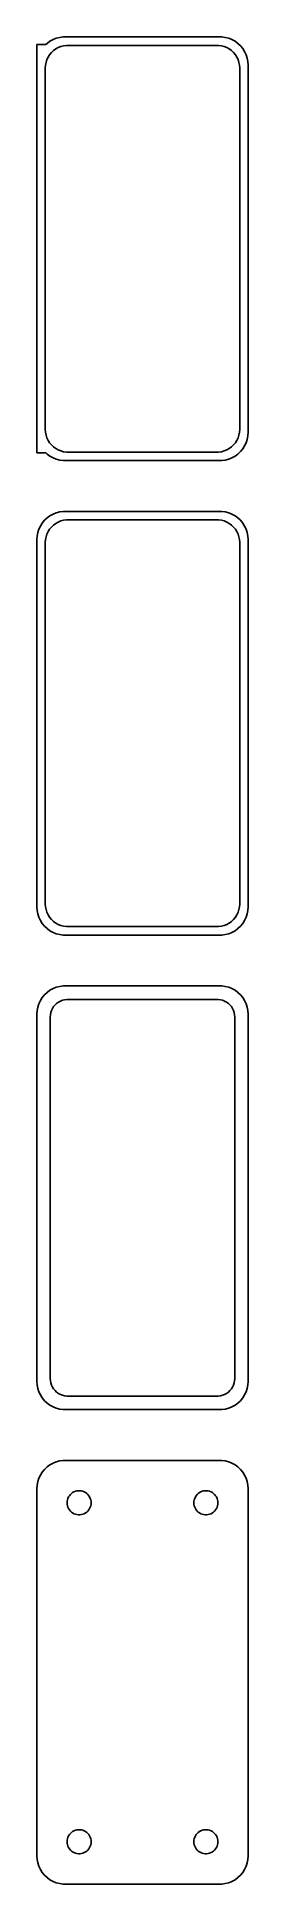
# Model space of a CAD drawing. Header units: metres. Extents: x -19 to 19, y 299 to 625.
import ezdxf

# ---------------------------------------------------------------- set-up
doc = ezdxf.new("R2010")
doc.units = ezdxf.units.M

msp = doc.modelspace()

# ---------------------------------------------------------------- linework, layer by layer
for p, q in [((-16.4291, 624.722), (-16.9371, 624.353)), ((-15.8789, 625.024), (-16.4291, 624.722)), ((-15.2951, 625.255), (-15.8789, 625.024)), ((-14.6869, 625.411), (-15.2951, 625.255)), ((-14.0639, 625.49), (-14.6869, 625.411)), ((14.0639, 625.49), (-14.0639, 625.49)), ((14.6869, 625.411), (14.0639, 625.49)), ((15.2951, 625.255), (14.6869, 625.411)), ((15.8789, 625.024), (15.2951, 625.255)), ((16.4291, 624.722), (15.8789, 625.024)), ((16.9371, 624.353), (16.4291, 624.722)), ((-17.15, 624.153), (-18.75, 624.153)), ((-18.75, 624.153), (-18.75, 551.847)), ((-16.9371, 624.353), (-17.15, 624.153)), ((-17.1243, 620.995), (-16.9691, 621.472)), ((-16.9691, 621.472), (-16.7552, 621.927)), ((-16.7552, 621.927), (-16.4861, 622.351)), ((-16.4861, 622.351), (-16.1659, 622.738)), ((-16.1659, 622.738), (-15.7997, 623.082)), ((-15.7997, 623.082), (-15.3933, 623.377)), ((-15.3933, 623.377), (-14.9531, 623.619)), ((-14.9531, 623.619), (-14.4861, 623.804)), ((-14.4861, 623.804), (-13.9995, 623.929)), ((-13.9995, 623.929), (-13.5012, 623.992)), ((-13.5012, 623.992), (13.5012, 623.992)), ((13.5012, 623.992), (13.9995, 623.929)), ((13.9995, 623.929), (14.4861, 623.804)), ((14.4861, 623.804), (14.9531, 623.619)), ((14.9531, 623.619), (15.3933, 623.377)), ((15.3933, 623.377), (15.7997, 623.082)), ((15.7997, 623.082), (16.1659, 622.738)), ((16.1659, 622.738), (16.4861, 622.351)), ((16.4861, 622.351), (16.7552, 621.927)), ((16.7552, 621.927), (16.9691, 621.472)), ((17.3948, 623.923), (16.9371, 624.353)), ((16.9691, 621.472), (17.1243, 620.995)), ((17.7951, 623.439), (17.3948, 623.923)), ((18.1315, 622.909), (17.7951, 623.439)), ((18.3989, 622.341), (18.1315, 622.909)), ((18.5929, 621.743), (18.3989, 622.341)), ((18.7106, 621.127), (18.5929, 621.743)), ((-17.25, 620), (-17.2184, 620.501)), ((-17.25, 556), (-17.25, 620)), ((-17.2184, 620.501), (-17.1243, 620.995)), ((17.1243, 620.995), (17.2184, 620.501)), ((17.2184, 620.501), (17.25, 620)), ((17.25, 620), (17.25, 556)), ((18.75, 620.5), (18.7106, 621.127)), ((18.75, 555.5), (18.75, 620.5)), ((-17.2184, 555.499), (-17.25, 556)), ((17.25, 556), (17.2184, 555.499)), ((-17.1243, 555.005), (-17.2184, 555.499)), ((-16.9691, 554.528), (-17.1243, 555.005)), ((-16.7552, 554.073), (-16.9691, 554.528)), ((-16.4861, 553.649), (-16.7552, 554.073)), ((-16.1659, 553.262), (-16.4861, 553.649)), ((-15.7997, 552.918), (-16.1659, 553.262)), ((-15.3933, 552.623), (-15.7997, 552.918)), ((-14.9531, 552.381), (-15.3933, 552.623)), ((15.3933, 552.623), (14.9531, 552.381)), ((15.7997, 552.918), (15.3933, 552.623)), ((16.1659, 553.262), (15.7997, 552.918)), ((16.4861, 553.649), (16.1659, 553.262)), ((16.7552, 554.073), (16.4861, 553.649)), ((16.9691, 554.528), (16.7552, 554.073)), ((17.1243, 555.005), (16.9691, 554.528)), ((17.2184, 555.499), (17.1243, 555.005)), ((17.7951, 552.561), (18.1315, 553.091)), ((18.1315, 553.091), (18.3989, 553.659)), ((18.3989, 553.659), (18.5929, 554.257)), ((18.5929, 554.257), (18.7106, 554.873)), ((18.7106, 554.873), (18.75, 555.5)), ((-18.75, 551.847), (-17.15, 551.847)), ((-17.15, 551.847), (-16.9371, 551.647)), ((-16.9371, 551.647), (-16.4291, 551.278)), ((-16.4291, 551.278), (-15.8789, 550.976)), ((-15.8789, 550.976), (-15.2951, 550.745)), ((-15.2951, 550.745), (-14.6869, 550.589)), ((-14.4861, 552.196), (-14.9531, 552.381)), ((-14.6869, 550.589), (-14.0639, 550.51)), ((-13.9995, 552.071), (-14.4861, 552.196)), ((-14.0639, 550.51), (14.0639, 550.51)), ((-13.5012, 552.008), (-13.9995, 552.071)), ((13.5012, 552.008), (-13.5012, 552.008)), ((13.9995, 552.071), (13.5012, 552.008)), ((14.4861, 552.196), (13.9995, 552.071)), ((14.0639, 550.51), (14.6869, 550.589)), ((14.9531, 552.381), (14.4861, 552.196)), ((14.6869, 550.589), (15.2951, 550.745)), ((15.2951, 550.745), (15.8789, 550.976)), ((15.8789, 550.976), (16.4291, 551.278)), ((16.4291, 551.278), (16.9371, 551.647)), ((16.9371, 551.647), (17.3948, 552.077)), ((17.3948, 552.077), (17.7951, 552.561)), ((-17.3948, 539.923), (-17.7951, 539.439)), ((-16.9371, 540.353), (-17.3948, 539.923)), ((-16.4291, 540.722), (-16.9371, 540.353)), ((-15.8789, 541.024), (-16.4291, 540.722)), ((-15.2951, 541.255), (-15.8789, 541.024)), ((-15.3933, 539.377), (-14.9531, 539.619)), ((-14.6869, 541.411), (-15.2951, 541.255)), ((-14.9531, 539.619), (-14.4861, 539.804)), ((-14.0639, 541.49), (-14.6869, 541.411)), ((-14.4861, 539.804), (-13.9995, 539.929)), ((14.0639, 541.49), (-14.0639, 541.49)), ((-13.9995, 539.929), (-13.5012, 539.992)), ((-13.5012, 539.992), (13.5012, 539.992)), ((13.5012, 539.992), (13.9995, 539.929)), ((13.9995, 539.929), (14.4861, 539.804)), ((14.6869, 541.411), (14.0639, 541.49)), ((14.4861, 539.804), (14.9531, 539.619)), ((15.2951, 541.255), (14.6869, 541.411)), ((14.9531, 539.619), (15.3933, 539.377)), ((15.8789, 541.024), (15.2951, 541.255)), ((16.4291, 540.722), (15.8789, 541.024)), ((16.9371, 540.353), (16.4291, 540.722)), ((17.3948, 539.923), (16.9371, 540.353)), ((17.7951, 539.439), (17.3948, 539.923)), ((-18.7106, 537.127), (-18.75, 536.5)), ((-18.75, 536.5), (-18.75, 471.5)), ((-18.5929, 537.743), (-18.7106, 537.127)), ((-18.3989, 538.341), (-18.5929, 537.743)), ((-18.1315, 538.909), (-18.3989, 538.341)), ((-17.7951, 539.439), (-18.1315, 538.909)), ((-17.25, 536), (-17.2184, 536.501)), ((-17.2184, 536.501), (-17.1243, 536.995)), ((-17.1243, 536.995), (-16.9691, 537.472)), ((-16.9691, 537.472), (-16.7552, 537.927)), ((-16.7552, 537.927), (-16.4861, 538.351)), ((-16.4861, 538.351), (-16.1659, 538.738)), ((-16.1659, 538.738), (-15.7997, 539.082)), ((-15.7997, 539.082), (-15.3933, 539.377)), ((15.3933, 539.377), (15.7997, 539.082)), ((15.7997, 539.082), (16.1659, 538.738)), ((16.1659, 538.738), (16.4861, 538.351)), ((16.4861, 538.351), (16.7552, 537.927)), ((16.7552, 537.927), (16.9691, 537.472)), ((16.9691, 537.472), (17.1243, 536.995)), ((17.1243, 536.995), (17.2184, 536.501)), ((17.2184, 536.501), (17.25, 536)), ((18.1315, 538.909), (17.7951, 539.439)), ((18.3989, 538.341), (18.1315, 538.909)), ((18.5929, 537.743), (18.3989, 538.341)), ((18.7106, 537.127), (18.5929, 537.743)), ((18.75, 536.5), (18.7106, 537.127)), ((18.75, 471.5), (18.75, 536.5)), ((-17.25, 472), (-17.25, 536)), ((17.25, 536), (17.25, 472)), ((-18.75, 471.5), (-18.7106, 470.873)), ((-18.7106, 470.873), (-18.5929, 470.257)), ((-17.2184, 471.499), (-17.25, 472)), ((-17.1243, 471.005), (-17.2184, 471.499)), ((-16.9691, 470.528), (-17.1243, 471.005)), ((17.1243, 471.005), (16.9691, 470.528)), ((17.2184, 471.499), (17.1243, 471.005)), ((17.25, 472), (17.2184, 471.499)), ((18.5929, 470.257), (18.7106, 470.873)), ((18.7106, 470.873), (18.75, 471.5)), ((-18.5929, 470.257), (-18.3989, 469.659)), ((-18.3989, 469.659), (-18.1315, 469.091)), ((-18.1315, 469.091), (-17.7951, 468.561)), ((-17.7951, 468.561), (-17.3948, 468.077)), ((-17.3948, 468.077), (-16.9371, 467.647)), ((-16.7552, 470.073), (-16.9691, 470.528)), ((-16.9371, 467.647), (-16.4291, 467.278)), ((-16.4861, 469.649), (-16.7552, 470.073)), ((-16.1659, 469.262), (-16.4861, 469.649)), ((-15.7997, 468.918), (-16.1659, 469.262)), ((-15.3933, 468.623), (-15.7997, 468.918)), ((-14.9531, 468.381), (-15.3933, 468.623)), ((-14.4861, 468.196), (-14.9531, 468.381)), ((-13.9995, 468.071), (-14.4861, 468.196)), ((-13.5012, 468.008), (-13.9995, 468.071)), ((13.5012, 468.008), (-13.5012, 468.008)), ((13.9995, 468.071), (13.5012, 468.008)), ((14.4861, 468.196), (13.9995, 468.071)), ((14.9531, 468.381), (14.4861, 468.196)), ((15.3933, 468.623), (14.9531, 468.381)), ((15.7997, 468.918), (15.3933, 468.623)), ((16.1659, 469.262), (15.7997, 468.918)), ((16.4861, 469.649), (16.1659, 469.262)), ((16.4291, 467.278), (16.9371, 467.647)), ((16.7552, 470.073), (16.4861, 469.649)), ((16.9691, 470.528), (16.7552, 470.073)), ((16.9371, 467.647), (17.3948, 468.077)), ((17.3948, 468.077), (17.7951, 468.561)), ((17.7951, 468.561), (18.1315, 469.091)), ((18.1315, 469.091), (18.3989, 469.659)), ((18.3989, 469.659), (18.5929, 470.257)), ((-16.4291, 467.278), (-15.8789, 466.976)), ((-15.8789, 466.976), (-15.2951, 466.745)), ((-15.2951, 466.745), (-14.6869, 466.589)), ((-14.6869, 466.589), (-14.0639, 466.51)), ((-14.0639, 466.51), (14.0639, 466.51)), ((14.0639, 466.51), (14.6869, 466.589)), ((14.6869, 466.589), (15.2951, 466.745)), ((15.2951, 466.745), (15.8789, 466.976)), ((15.8789, 466.976), (16.4291, 467.278)), ((-18.1315, 454.909), (-18.3989, 454.341)), ((-17.7951, 455.439), (-18.1315, 454.909)), ((-17.3948, 455.923), (-17.7951, 455.439)), ((-16.9371, 456.353), (-17.3948, 455.923)), ((-16.4291, 456.722), (-16.9371, 456.353)), ((-15.8789, 457.024), (-16.4291, 456.722)), ((-15.2951, 457.255), (-15.8789, 457.024)), ((-14.6869, 457.411), (-15.2951, 457.255)), ((-15.2342, 454.399), (-14.918, 454.628)), ((-14.918, 454.628), (-14.5754, 454.817)), ((-14.0639, 457.49), (-14.6869, 457.411)), ((-14.5754, 454.817), (-14.2119, 454.961)), ((-14.2119, 454.961), (-13.8333, 455.058)), ((14.0639, 457.49), (-14.0639, 457.49)), ((-13.8333, 455.058), (-13.4454, 455.107)), ((-13.4454, 455.107), (13.4454, 455.107)), ((13.4454, 455.107), (13.8333, 455.058)), ((13.8333, 455.058), (14.2119, 454.961)), ((14.6869, 457.411), (14.0639, 457.49)), ((14.2119, 454.961), (14.5754, 454.817)), ((14.5754, 454.817), (14.918, 454.628)), ((15.2951, 457.255), (14.6869, 457.411)), ((14.918, 454.628), (15.2342, 454.399)), ((15.8789, 457.024), (15.2951, 457.255)), ((16.4291, 456.722), (15.8789, 457.024)), ((16.9371, 456.353), (16.4291, 456.722)), ((17.3948, 455.923), (16.9371, 456.353)), ((17.7951, 455.439), (17.3948, 455.923)), ((18.1315, 454.909), (17.7951, 455.439)), ((18.3989, 454.341), (18.1315, 454.909)), ((-18.7106, 453.127), (-18.75, 452.5)), ((-18.75, 452.5), (-18.75, 387.5)), ((-18.5929, 453.743), (-18.7106, 453.127)), ((-18.3989, 454.341), (-18.5929, 453.743)), ((-16.3629, 452), (-16.3384, 452.39)), ((-16.3629, 388), (-16.3629, 452)), ((-16.3384, 452.39), (-16.2651, 452.774)), ((-16.2651, 452.774), (-16.1443, 453.146)), ((-16.1443, 453.146), (-15.9779, 453.5)), ((-15.9779, 453.5), (-15.7684, 453.83)), ((-15.7684, 453.83), (-15.5192, 454.131)), ((-15.5192, 454.131), (-15.2342, 454.399)), ((15.2342, 454.399), (15.5192, 454.131)), ((15.5192, 454.131), (15.7684, 453.83)), ((15.7684, 453.83), (15.9779, 453.5)), ((15.9779, 453.5), (16.1443, 453.146)), ((16.1443, 453.146), (16.2651, 452.774)), ((16.2651, 452.774), (16.3384, 452.39)), ((16.3384, 452.39), (16.3629, 452)), ((16.3629, 452), (16.3629, 388)), ((18.5929, 453.743), (18.3989, 454.341)), ((18.7106, 453.127), (18.5929, 453.743)), ((18.75, 452.5), (18.7106, 453.127)), ((18.75, 387.5), (18.75, 452.5)), ((-18.75, 387.5), (-18.7106, 386.873)), ((-18.7106, 386.873), (-18.5929, 386.257)), ((-18.5929, 386.257), (-18.3989, 385.659)), ((-16.3384, 387.61), (-16.3629, 388)), ((-16.2651, 387.226), (-16.3384, 387.61)), ((-16.1443, 386.854), (-16.2651, 387.226)), ((-15.9779, 386.5), (-16.1443, 386.854)), ((-15.7684, 386.17), (-15.9779, 386.5)), ((-15.5192, 385.869), (-15.7684, 386.17)), ((-15.2342, 385.601), (-15.5192, 385.869)), ((15.5192, 385.869), (15.2342, 385.601)), ((15.7684, 386.17), (15.5192, 385.869)), ((15.9779, 386.5), (15.7684, 386.17)), ((16.1443, 386.854), (15.9779, 386.5)), ((16.2651, 387.226), (16.1443, 386.854)), ((16.3384, 387.61), (16.2651, 387.226)), ((16.3629, 388), (16.3384, 387.61)), ((18.3989, 385.659), (18.5929, 386.257)), ((18.5929, 386.257), (18.7106, 386.873)), ((18.7106, 386.873), (18.75, 387.5)), ((-18.3989, 385.659), (-18.1315, 385.091)), ((-18.1315, 385.091), (-17.7951, 384.561)), ((-17.7951, 384.561), (-17.3948, 384.077)), ((-17.3948, 384.077), (-16.9371, 383.647)), ((-16.9371, 383.647), (-16.4291, 383.278)), ((-16.4291, 383.278), (-15.8789, 382.976)), ((-15.8789, 382.976), (-15.2951, 382.745)), ((-15.2951, 382.745), (-14.6869, 382.589)), ((-14.918, 385.372), (-15.2342, 385.601)), ((-14.5754, 385.183), (-14.918, 385.372)), ((-14.6869, 382.589), (-14.0639, 382.51)), ((-14.2119, 385.039), (-14.5754, 385.183)), ((-13.8333, 384.942), (-14.2119, 385.039)), ((-13.4454, 384.893), (-13.8333, 384.942)), ((13.4454, 384.893), (-13.4454, 384.893)), ((13.8333, 384.942), (13.4454, 384.893)), ((14.2119, 385.039), (13.8333, 384.942)), ((14.0639, 382.51), (14.6869, 382.589)), ((14.5754, 385.183), (14.2119, 385.039)), ((14.918, 385.372), (14.5754, 385.183)), ((14.6869, 382.589), (15.2951, 382.745)), ((15.2342, 385.601), (14.918, 385.372)), ((15.2951, 382.745), (15.8789, 382.976)), ((15.8789, 382.976), (16.4291, 383.278)), ((16.4291, 383.278), (16.9371, 383.647)), ((16.9371, 383.647), (17.3948, 384.077)), ((17.3948, 384.077), (17.7951, 384.561)), ((17.7951, 384.561), (18.1315, 385.091)), ((18.1315, 385.091), (18.3989, 385.659)), ((-14.0639, 382.51), (14.0639, 382.51)), ((-15.8789, 373.024), (-16.4291, 372.722)), ((-15.2951, 373.255), (-15.8789, 373.024)), ((-14.6869, 373.411), (-15.2951, 373.255)), ((-14.0639, 373.49), (-14.6869, 373.411)), ((14.0639, 373.49), (-14.0639, 373.49)), ((14.6869, 373.411), (14.0639, 373.49)), ((15.2951, 373.255), (14.6869, 373.411)), ((15.8789, 373.024), (15.2951, 373.255)), ((16.4291, 372.722), (15.8789, 373.024)), ((-18.5929, 369.743), (-18.7106, 369.127)), ((-18.3989, 370.341), (-18.5929, 369.743)), ((-18.1315, 370.909), (-18.3989, 370.341)), ((-17.7951, 371.439), (-18.1315, 370.909)), ((-17.3948, 371.923), (-17.7951, 371.439)), ((-16.9371, 372.353), (-17.3948, 371.923)), ((-16.4291, 372.722), (-16.9371, 372.353)), ((16.9371, 372.353), (16.4291, 372.722)), ((17.3948, 371.923), (16.9371, 372.353)), ((17.7951, 371.439), (17.3948, 371.923)), ((18.1315, 370.909), (17.7951, 371.439)), ((18.3989, 370.341), (18.1315, 370.909)), ((18.5929, 369.743), (18.3989, 370.341)), ((18.7106, 369.127), (18.5929, 369.743)), ((-18.7106, 369.127), (-18.75, 368.5)), ((-18.75, 368.5), (-18.75, 303.5)), ((-13.3853, 366), (-13.3685, 366.268)), ((-13.3685, 366.268), (-13.3182, 366.531)), ((-13.3182, 366.531), (-13.2353, 366.786)), ((-13.2353, 366.786), (-13.1212, 367.029)), ((-13.1212, 367.029), (-12.9775, 367.255)), ((-12.9775, 367.255), (-12.8065, 367.462)), ((-12.8065, 367.462), (-12.6111, 367.645)), ((-12.6111, 367.645), (-12.3941, 367.803)), ((-12.3941, 367.803), (-12.1591, 367.932)), ((-12.1591, 367.932), (-11.9098, 368.031)), ((-11.9098, 368.031), (-11.6501, 368.097)), ((-11.6501, 368.097), (-11.3841, 368.131)), ((-11.3841, 368.131), (-11.1159, 368.131)), ((-11.1159, 368.131), (-10.8499, 368.097)), ((-10.8499, 368.097), (-10.5901, 368.031)), ((-10.5901, 368.031), (-10.3408, 367.932)), ((-10.3408, 367.932), (-10.1059, 367.803)), ((-10.1059, 367.803), (-9.8889, 367.645)), ((-9.8889, 367.645), (-9.69344, 367.462)), ((-9.69344, 367.462), (-9.52251, 367.255)), ((-9.52251, 367.255), (-9.37881, 367.029)), ((-9.37881, 367.029), (-9.26465, 366.786)), ((-9.26465, 366.786), (-9.18178, 366.531)), ((-9.18178, 366.531), (-9.13153, 366.268)), ((-9.13153, 366.268), (-9.1147, 366)), ((9.1147, 366), (9.13153, 366.268)), ((9.13153, 366.268), (9.18178, 366.531)), ((9.18178, 366.531), (9.26465, 366.786)), ((9.26465, 366.786), (9.37881, 367.029)), ((9.37881, 367.029), (9.52251, 367.255)), ((9.52251, 367.255), (9.69344, 367.462)), ((9.69344, 367.462), (9.8889, 367.645)), ((9.8889, 367.645), (10.1059, 367.803)), ((10.1059, 367.803), (10.3408, 367.932)), ((10.3408, 367.932), (10.5901, 368.031)), ((10.5901, 368.031), (10.8499, 368.097)), ((10.8499, 368.097), (11.1159, 368.131)), ((11.1159, 368.131), (11.3841, 368.131)), ((11.3841, 368.131), (11.6501, 368.097)), ((11.6501, 368.097), (11.9098, 368.031)), ((11.9098, 368.031), (12.1591, 367.932)), ((12.1591, 367.932), (12.3941, 367.803)), ((12.3941, 367.803), (12.6111, 367.645)), ((12.6111, 367.645), (12.8065, 367.462)), ((12.8065, 367.462), (12.9775, 367.255)), ((12.9775, 367.255), (13.1212, 367.029)), ((13.1212, 367.029), (13.2353, 366.786)), ((13.2353, 366.786), (13.3182, 366.531)), ((13.3182, 366.531), (13.3685, 366.268)), ((13.3685, 366.268), (13.3853, 366)), ((18.75, 368.5), (18.7106, 369.127)), ((18.75, 303.5), (18.75, 368.5)), ((-13.3685, 365.732), (-13.3853, 366)), ((-13.3182, 365.469), (-13.3685, 365.732)), ((-13.2353, 365.214), (-13.3182, 365.469)), ((-13.1212, 364.971), (-13.2353, 365.214)), ((-12.9775, 364.745), (-13.1212, 364.971)), ((-12.8065, 364.538), (-12.9775, 364.745)), ((-12.6111, 364.355), (-12.8065, 364.538)), ((-12.3941, 364.197), (-12.6111, 364.355)), ((-12.1591, 364.068), (-12.3941, 364.197)), ((-11.9098, 363.969), (-12.1591, 364.068)), ((-11.6501, 363.903), (-11.9098, 363.969)), ((-11.3841, 363.869), (-11.6501, 363.903)), ((-11.1159, 363.869), (-11.3841, 363.869)), ((-10.8499, 363.903), (-11.1159, 363.869)), ((-10.5901, 363.969), (-10.8499, 363.903)), ((-10.3408, 364.068), (-10.5901, 363.969)), ((-10.1059, 364.197), (-10.3408, 364.068)), ((-9.8889, 364.355), (-10.1059, 364.197)), ((-9.69344, 364.538), (-9.8889, 364.355)), ((-9.52251, 364.745), (-9.69344, 364.538)), ((-9.37881, 364.971), (-9.52251, 364.745)), ((-9.26465, 365.214), (-9.37881, 364.971)), ((-9.18178, 365.469), (-9.26465, 365.214)), ((-9.13153, 365.732), (-9.18178, 365.469)), ((-9.1147, 366), (-9.13153, 365.732)), ((9.13153, 365.732), (9.1147, 366)), ((9.18178, 365.469), (9.13153, 365.732)), ((9.26465, 365.214), (9.18178, 365.469)), ((9.37881, 364.971), (9.26465, 365.214)), ((9.52251, 364.745), (9.37881, 364.971)), ((9.69344, 364.538), (9.52251, 364.745)), ((9.8889, 364.355), (9.69344, 364.538)), ((10.1059, 364.197), (9.8889, 364.355)), ((10.3408, 364.068), (10.1059, 364.197)), ((10.5901, 363.969), (10.3408, 364.068)), ((10.8499, 363.903), (10.5901, 363.969)), ((11.1159, 363.869), (10.8499, 363.903)), ((11.3841, 363.869), (11.1159, 363.869)), ((11.6501, 363.903), (11.3841, 363.869)), ((11.9098, 363.969), (11.6501, 363.903)), ((12.1591, 364.068), (11.9098, 363.969)), ((12.3941, 364.197), (12.1591, 364.068)), ((12.6111, 364.355), (12.3941, 364.197)), ((12.8065, 364.538), (12.6111, 364.355)), ((12.9775, 364.745), (12.8065, 364.538)), ((13.1212, 364.971), (12.9775, 364.745)), ((13.2353, 365.214), (13.1212, 364.971)), ((13.3182, 365.469), (13.2353, 365.214)), ((13.3685, 365.732), (13.3182, 365.469)), ((13.3853, 366), (13.3685, 365.732)), ((-12.9775, 307.255), (-12.8065, 307.462)), ((-12.8065, 307.462), (-12.6111, 307.645)), ((-12.6111, 307.645), (-12.3941, 307.803)), ((-12.3941, 307.803), (-12.1591, 307.932)), ((-12.1591, 307.932), (-11.9098, 308.031)), ((-11.9098, 308.031), (-11.6501, 308.097)), ((-11.6501, 308.097), (-11.3841, 308.131)), ((-11.3841, 308.131), (-11.1159, 308.131)), ((-11.1159, 308.131), (-10.8499, 308.097)), ((-10.8499, 308.097), (-10.5901, 308.031)), ((-10.5901, 308.031), (-10.3408, 307.932)), ((-10.3408, 307.932), (-10.1059, 307.803)), ((-10.1059, 307.803), (-9.8889, 307.645)), ((-9.8889, 307.645), (-9.69344, 307.462)), ((-9.69344, 307.462), (-9.52251, 307.255)), ((9.52251, 307.255), (9.69344, 307.462)), ((9.69344, 307.462), (9.8889, 307.645)), ((9.8889, 307.645), (10.1059, 307.803)), ((10.1059, 307.803), (10.3408, 307.932)), ((10.3408, 307.932), (10.5901, 308.031)), ((10.5901, 308.031), (10.8499, 308.097)), ((10.8499, 308.097), (11.1159, 308.131)), ((11.1159, 308.131), (11.3841, 308.131)), ((11.3841, 308.131), (11.6501, 308.097)), ((11.6501, 308.097), (11.9098, 308.031)), ((11.9098, 308.031), (12.1591, 307.932)), ((12.1591, 307.932), (12.3941, 307.803)), ((12.3941, 307.803), (12.6111, 307.645)), ((12.6111, 307.645), (12.8065, 307.462)), ((12.8065, 307.462), (12.9775, 307.255)), ((-13.3853, 306), (-13.3685, 306.268)), ((-13.3685, 305.732), (-13.3853, 306)), ((-13.3685, 306.268), (-13.3182, 306.531)), ((-13.3182, 305.469), (-13.3685, 305.732)), ((-13.3182, 306.531), (-13.2353, 306.786)), ((-13.2353, 305.214), (-13.3182, 305.469)), ((-13.2353, 306.786), (-13.1212, 307.029)), ((-13.1212, 304.971), (-13.2353, 305.214)), ((-13.1212, 307.029), (-12.9775, 307.255)), ((-12.9775, 304.745), (-13.1212, 304.971)), ((-12.8065, 304.538), (-12.9775, 304.745)), ((-12.6111, 304.355), (-12.8065, 304.538)), ((-12.3941, 304.197), (-12.6111, 304.355)), ((-12.1591, 304.068), (-12.3941, 304.197)), ((-10.1059, 304.197), (-10.3408, 304.068)), ((-9.8889, 304.355), (-10.1059, 304.197)), ((-9.69344, 304.538), (-9.8889, 304.355)), ((-9.52251, 304.745), (-9.69344, 304.538)), ((-9.52251, 307.255), (-9.37881, 307.029)), ((-9.37881, 304.971), (-9.52251, 304.745)), ((-9.37881, 307.029), (-9.26465, 306.786)), ((-9.26465, 305.214), (-9.37881, 304.971)), ((-9.26465, 306.786), (-9.18178, 306.531)), ((-9.18178, 305.469), (-9.26465, 305.214)), ((-9.18178, 306.531), (-9.13153, 306.268)), ((-9.13153, 305.732), (-9.18178, 305.469)), ((-9.13153, 306.268), (-9.1147, 306)), ((-9.1147, 306), (-9.13153, 305.732)), ((9.1147, 306), (9.13153, 306.268)), ((9.13153, 305.732), (9.1147, 306)), ((9.13153, 306.268), (9.18178, 306.531)), ((9.18178, 305.469), (9.13153, 305.732)), ((9.18178, 306.531), (9.26465, 306.786)), ((9.26465, 305.214), (9.18178, 305.469)), ((9.26465, 306.786), (9.37881, 307.029)), ((9.37881, 304.971), (9.26465, 305.214)), ((9.37881, 307.029), (9.52251, 307.255)), ((9.52251, 304.745), (9.37881, 304.971)), ((9.69344, 304.538), (9.52251, 304.745)), ((9.8889, 304.355), (9.69344, 304.538)), ((10.1059, 304.197), (9.8889, 304.355)), ((10.3408, 304.068), (10.1059, 304.197)), ((12.3941, 304.197), (12.1591, 304.068)), ((12.6111, 304.355), (12.3941, 304.197)), ((12.8065, 304.538), (12.6111, 304.355)), ((12.9775, 304.745), (12.8065, 304.538)), ((12.9775, 307.255), (13.1212, 307.029)), ((13.1212, 304.971), (12.9775, 304.745)), ((13.1212, 307.029), (13.2353, 306.786)), ((13.2353, 305.214), (13.1212, 304.971)), ((13.2353, 306.786), (13.3182, 306.531)), ((13.3182, 305.469), (13.2353, 305.214)), ((13.3182, 306.531), (13.3685, 306.268)), ((13.3685, 305.732), (13.3182, 305.469)), ((13.3685, 306.268), (13.3853, 306)), ((13.3853, 306), (13.3685, 305.732)), ((-18.75, 303.5), (-18.7106, 302.873)), ((-18.7106, 302.873), (-18.5929, 302.257)), ((-18.5929, 302.257), (-18.3989, 301.659)), ((-18.3989, 301.659), (-18.1315, 301.091)), ((-18.1315, 301.091), (-17.7951, 300.561)), ((-11.9098, 303.969), (-12.1591, 304.068)), ((-11.6501, 303.903), (-11.9098, 303.969)), ((-11.3841, 303.869), (-11.6501, 303.903)), ((-11.1159, 303.869), (-11.3841, 303.869)), ((-10.8499, 303.903), (-11.1159, 303.869)), ((-10.5901, 303.969), (-10.8499, 303.903)), ((-10.3408, 304.068), (-10.5901, 303.969)), ((10.5901, 303.969), (10.3408, 304.068)), ((10.8499, 303.903), (10.5901, 303.969)), ((11.1159, 303.869), (10.8499, 303.903)), ((11.3841, 303.869), (11.1159, 303.869)), ((11.6501, 303.903), (11.3841, 303.869)), ((11.9098, 303.969), (11.6501, 303.903)), ((12.1591, 304.068), (11.9098, 303.969)), ((17.7951, 300.561), (18.1315, 301.091)), ((18.1315, 301.091), (18.3989, 301.659)), ((18.3989, 301.659), (18.5929, 302.257)), ((18.5929, 302.257), (18.7106, 302.873)), ((18.7106, 302.873), (18.75, 303.5)), ((-17.7951, 300.561), (-17.3948, 300.077)), ((-17.3948, 300.077), (-16.9371, 299.647)), ((-16.9371, 299.647), (-16.4291, 299.278)), ((-16.4291, 299.278), (-15.8789, 298.976)), ((-15.8789, 298.976), (-15.2951, 298.745)), ((-15.2951, 298.745), (-14.6869, 298.589)), ((-14.6869, 298.589), (-14.0639, 298.51)), ((-14.0639, 298.51), (14.0639, 298.51)), ((14.0639, 298.51), (14.6869, 298.589)), ((14.6869, 298.589), (15.2951, 298.745)), ((15.2951, 298.745), (15.8789, 298.976)), ((15.8789, 298.976), (16.4291, 299.278)), ((16.4291, 299.278), (16.9371, 299.647)), ((16.9371, 299.647), (17.3948, 300.077)), ((17.3948, 300.077), (17.7951, 300.561))]:
    msp.add_line(p, q)

doc.saveas('drawing.dxf')
